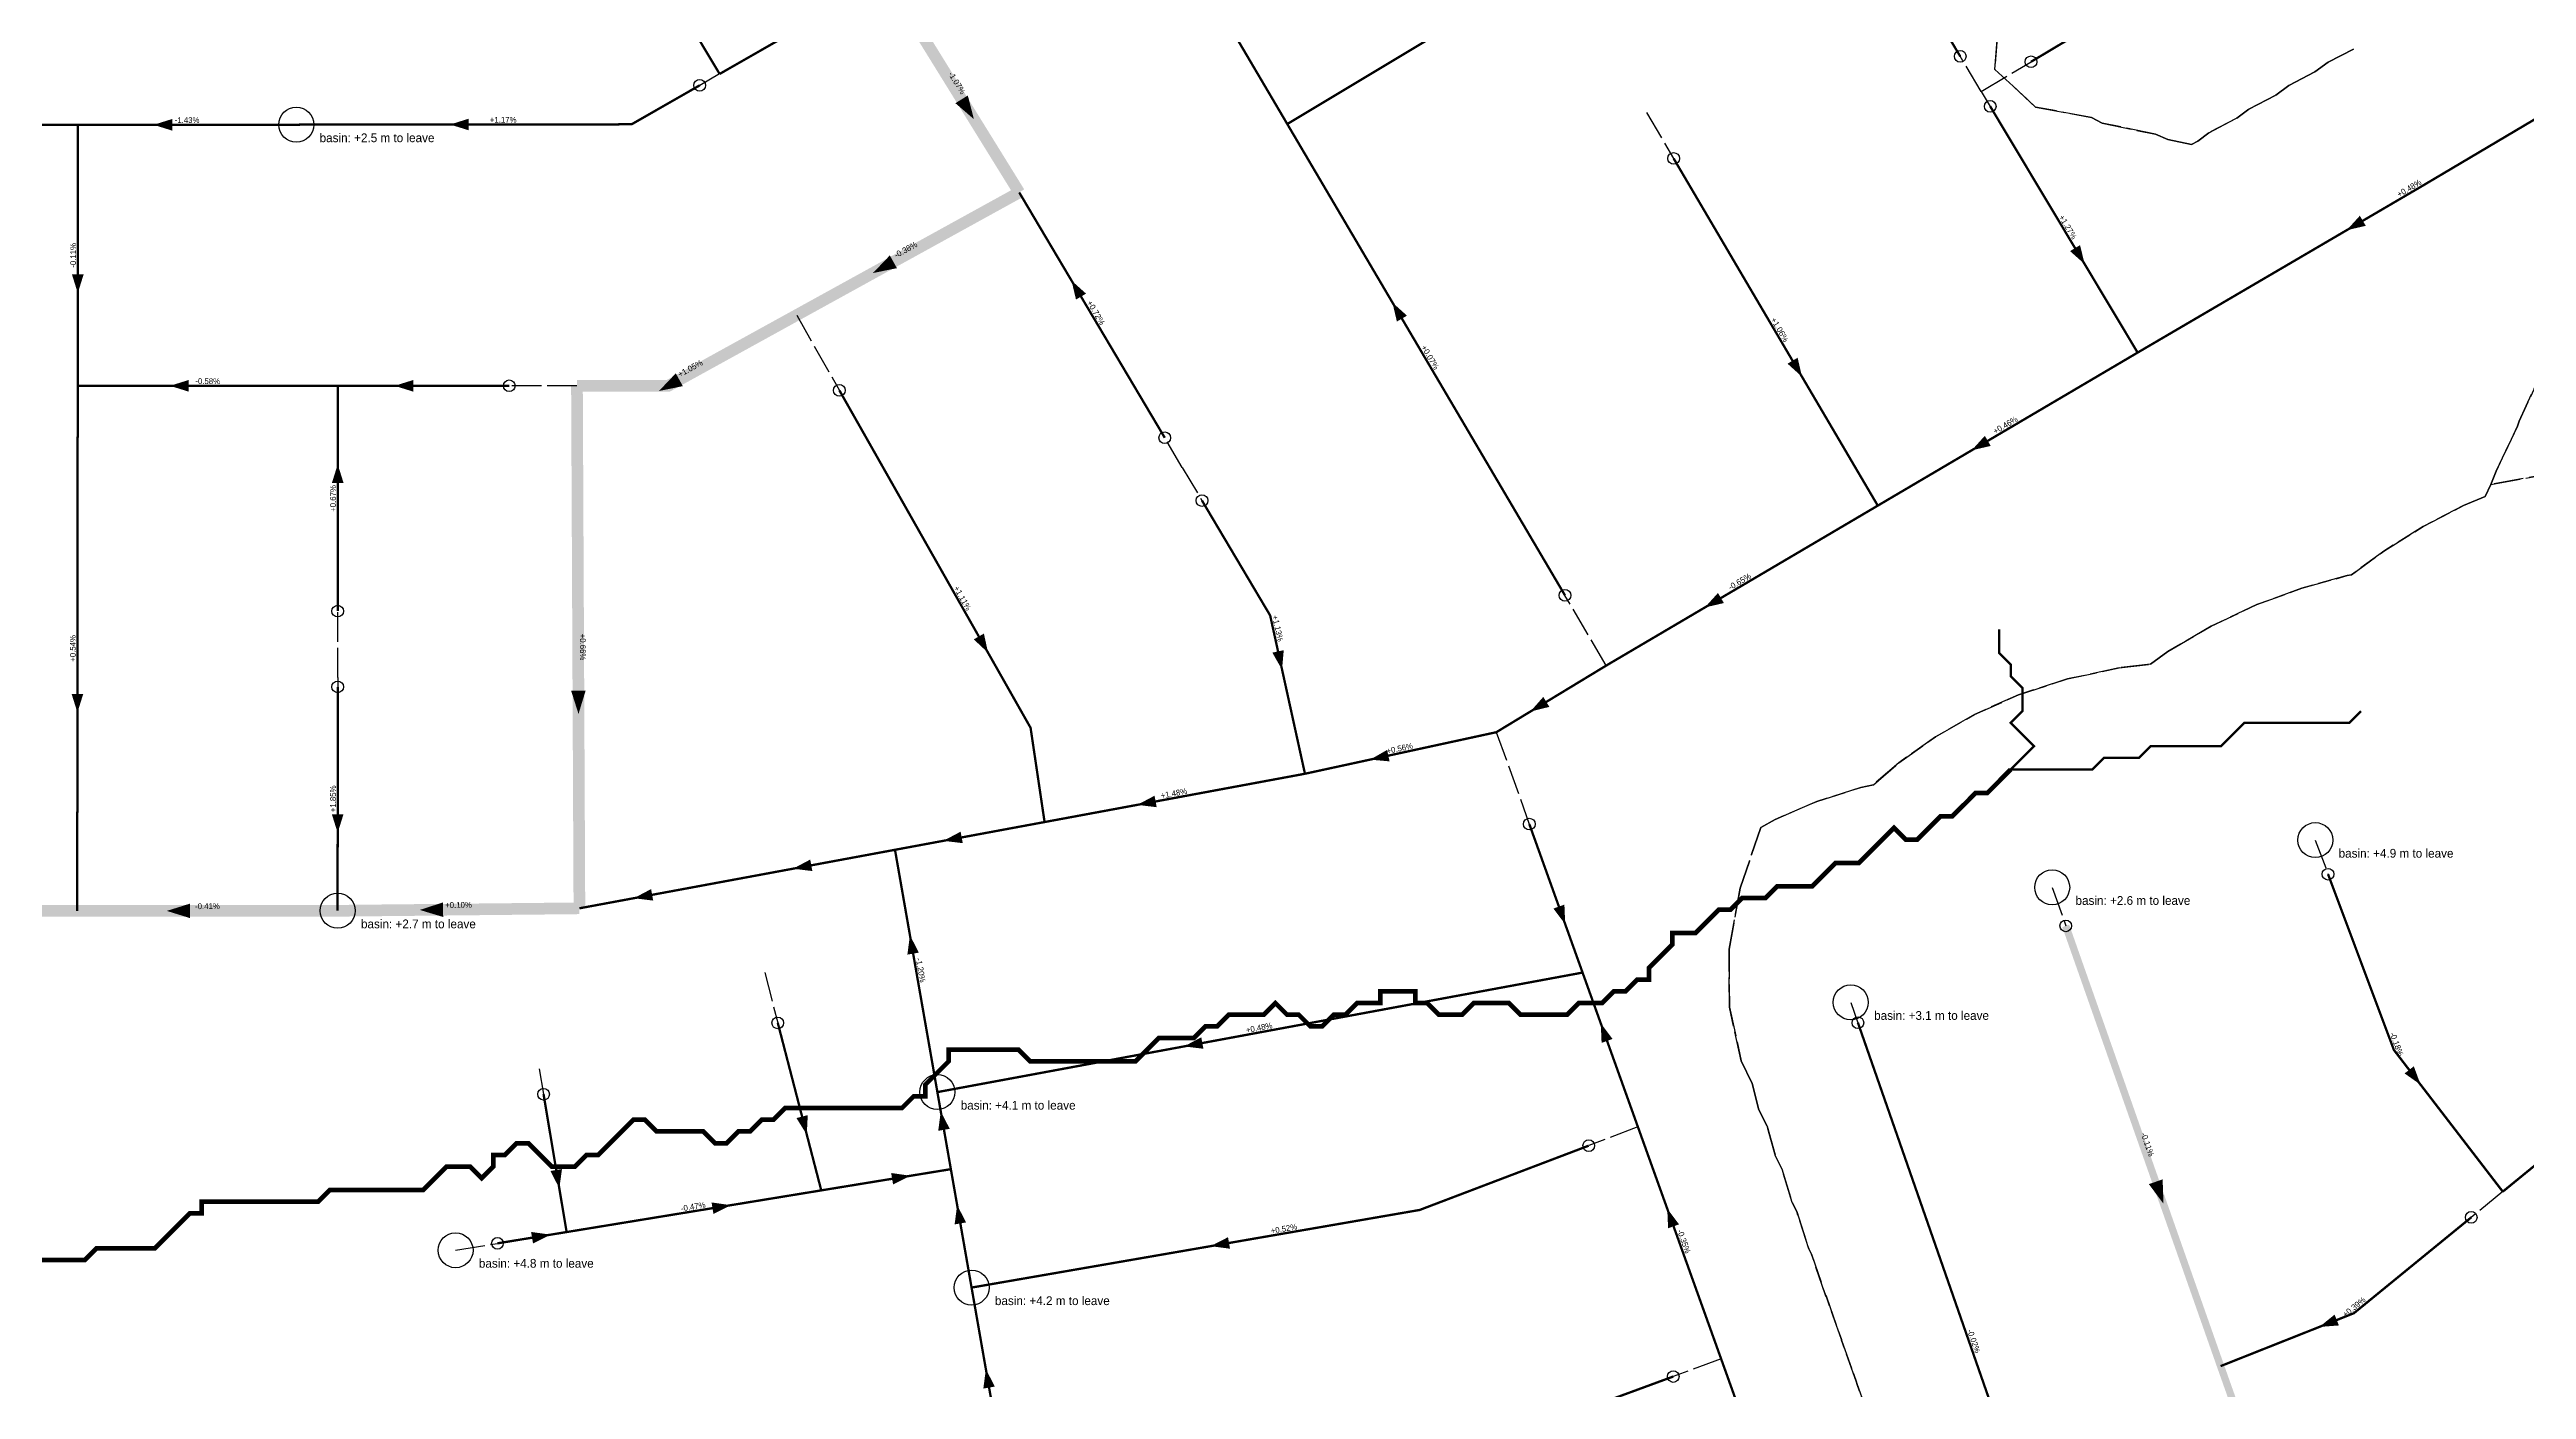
# Model space of a CAD drawing. Header units: metres. Extents: x 442821 to 452274, y 2561971 to 2571293.
# Drawn here: x 444891 to 445740, y 2565275 to 2565735 of the extents above; entities that cross this region are included whole.
import ezdxf
from ezdxf.enums import TextEntityAlignment as Align

# ---------------------------------------------------------------- set-up
doc = ezdxf.new("R2010")
doc.units = ezdxf.units.M
doc.header["$LTSCALE"] = 8
doc.linetypes.add('DASHDOT', pattern=[3.556, 2.54, -0.508, 0, -0.508])
doc.linetypes.add('DASHED', pattern=[1.524, 1.27, -0.254])
for name, color, linetype in [('A_ARROWS', 7, 'Continuous'), ('A_BASINS', 1, 'Continuous'), ('A_BRANCH', 7, 'Continuous'), ('A_CATCHMENTS', 7, 'Continuous'), ('A_GRADIENT', 8, 'Continuous'), ('A_HEAD_GAP', 8, 'Continuous'), ('A_HEADS', 8, 'Continuous'), ('A_LATERAL', 7, 'Continuous'), ('A_STREAMS', 5, 'Continuous'), ('A_SUBMAIN', 7, 'Continuous')]:
    doc.layers.add(name, color=color, linetype=linetype)

msp = doc.modelspace()

# ---------------------------------------------------------------- linework, layer by layer
at = {"layer": 'A_ARROWS', "color": 1}
for points in [[(445207.92, 2565710.68), (445201.58, 2565716.16), (445205.83, 2565718.8)], [(444926.77, 2565708.75), (444933.17, 2565710.75), (444933.17, 2565706.75)], [(445028.4, 2565708.85), (445034.8, 2565710.86), (445034.8, 2565706.86)], [(445678.42, 2565672.63), (445682.93, 2565677.59), (445684.95, 2565674.14)], [(445588.61, 2565661.01), (445583.61, 2565665.47), (445587.04, 2565667.53)], [(445173.31, 2565657.95), (445179.11, 2565664), (445181.53, 2565659.62)], [(444900.78, 2565651.07), (444898.79, 2565657.47), (444902.79, 2565657.46)], [(445241.37, 2565655.38), (445246.35, 2565650.9), (445242.91, 2565648.86)], [(445351.36, 2565647.85), (445356.34, 2565643.35), (445352.89, 2565641.32)], [(445491.75, 2565622.39), (445486.78, 2565626.89), (445490.23, 2565628.92)], [(444932.41, 2565619.3), (444938.81, 2565621.3), (444938.81, 2565617.3)], [(445009.39, 2565619.3), (445015.79, 2565621.3), (445015.79, 2565617.3)], [(445099.95, 2565617.52), (445105.75, 2565623.57), (445108.16, 2565619.19)], [(445549.89, 2565597.19), (445554.39, 2565602.16), (445556.42, 2565598.71)], [(444989.88, 2565592.41), (444991.88, 2565586.01), (444987.88, 2565586.01)], [(445458.44, 2565543.34), (445462.94, 2565548.31), (445464.97, 2565544.86)], [(445212.76, 2565527.83), (445207.87, 2565532.41), (445211.35, 2565534.39)], [(445313.53, 2565522.03), (445310.21, 2565527.85), (445314.11, 2565528.71)], [(444900.66, 2565507.32), (444898.66, 2565513.72), (444902.66, 2565513.72)], [(445072.4, 2565506.86), (445069.86, 2565514.85), (445074.86, 2565514.87)], [(445398.63, 2565507.66), (445403.07, 2565512.69), (445405.14, 2565509.27)], [(445343.71, 2565491.19), (445349.54, 2565494.51), (445350.39, 2565490.6)], [(444989.86, 2565466.09), (444987.86, 2565472.49), (444991.86, 2565472.49)], [(445263.9, 2565475.69), (445269.83, 2565478.82), (445270.56, 2565474.89)], [(445197.44, 2565463.37), (445203.37, 2565466.5), (445204.1, 2565462.57)], [(445145.9, 2565453.81), (445151.82, 2565456.94), (445152.55, 2565453.01)], [(445091.35, 2565443.69), (445097.28, 2565446.83), (445098, 2565442.89)], [(444931.3, 2565439.35), (444939.3, 2565441.86), (444939.3, 2565436.86)], [(445018, 2565439.68), (445025.97, 2565442.26), (445026.02, 2565437.26)], [(445410.58, 2565434.8), (445406.53, 2565440.15), (445410.3, 2565441.5)], [(445185.99, 2565431.02), (445189.06, 2565425.06), (445185.12, 2565424.37)], [(445279.92, 2565392.91), (445285.85, 2565396.04), (445286.58, 2565392.11)], [(445422.77, 2565400.82), (445426.81, 2565395.47), (445423.05, 2565394.12)], [(445150.64, 2565362.65), (445147.1, 2565368.35), (445150.97, 2565369.35)], [(445196.56, 2565370.63), (445199.63, 2565364.67), (445195.69, 2565363.98)], [(445065.83, 2565344.24), (445062.8, 2565350.22), (445066.74, 2565350.88)], [(445186.2, 2565348.57), (445180.21, 2565345.57), (445179.56, 2565349.52)], [(445124.64, 2565338.5), (445118.64, 2565335.5), (445118, 2565339.44)], [(445202.17, 2565338.55), (445205.25, 2565332.59), (445201.31, 2565331.9)], [(445445.56, 2565337.28), (445449.6, 2565331.93), (445445.84, 2565330.58)], [(445062.8, 2565328.39), (445056.8, 2565325.38), (445056.16, 2565329.33)], [(445289.05, 2565324.45), (445295.01, 2565327.52), (445295.69, 2565323.58)], [(445212.02, 2565282.3), (445215.09, 2565276.34), (445211.15, 2565275.65)]]:
    msp.add_solid(points, dxfattribs=at)
at = {"layer": 'A_ARROWS', "color": 2}
for points in [[(445703.75, 2565379.79), (445698.26, 2565383.65), (445701.43, 2565386.09)], [(445615.63, 2565338.98), (445610.62, 2565345.7), (445615.34, 2565347.36)], [(445669.07, 2565296.78), (445674.28, 2565301), (445675.75, 2565297.28)]]:
    msp.add_solid(points, dxfattribs=at)
at = {"layer": 'A_BASINS', "color": 1}
for centre in [(444975.67, 2565708.8), (445667.66, 2565463.6), (444989.85, 2565439.39), (445577.48, 2565447.42), (445508.46, 2565408.01), (445195.4, 2565377.25), (445030.25, 2565323.07), (445207.12, 2565310.26)]:
    msp.add_circle(centre, 6, dxfattribs=at)
at = {"layer": 'A_BRANCH', "color": 3, "const_width": 0.8}
msp.add_lwpolyline([(445570.23, 2565730.35), (445638.68, 2565771.19)], dxfattribs=at)
at = {"layer": 'A_BRANCH', "color": 1, "linetype": 'DASHED', "const_width": 0.8}
for points in [[(445794.24, 2565741.07), (445704.29, 2565687.78), (445606.77, 2565630.69)], [(444834.25, 2565708.65), (444900.83, 2565708.72)], [(445410.5, 2565547.49), (445315.32, 2565709.02)], [(445506.64, 2565167), (445464.02, 2565285.81)], [(445447.62, 2565279.78), (445388.27, 2565257.95)]]:
    msp.add_lwpolyline(points, dxfattribs=at)
at = {"layer": 'A_BRANCH', "color": 1, "const_width": 0.8}
for points in [[(445113.94, 2565722.28), (445090.59, 2565708.92), (444975.67, 2565708.8)], [(445556.24, 2565715.07), (445606.77, 2565630.69)], [(444989.87, 2565542.08), (444989.89, 2565619.3)], [(445048.66, 2565619.3), (444989.89, 2565619.3)], [(445161.81, 2565617.75), (445227.34, 2565502.11), (445232.14, 2565469.8)], [(445286.09, 2565579.98), (445309.45, 2565540.61), (445321.38, 2565486.35)], [(445398.28, 2565469.09), (445416.53, 2565418.21)], [(445418.65, 2565358.9), (445360.69, 2565336.86), (445207.12, 2565310.26)]]:
    msp.add_lwpolyline(points, dxfattribs=at)
at = {"layer": 'A_BRANCH', "color": 2, "linetype": 'DASHED', "const_width": 0.8}
msp.add_lwpolyline([(445721.11, 2565334.32), (445680.88, 2565301.47), (445635.2, 2565283.34)], dxfattribs=at)
at = {"layer": 'A_CATCHMENTS', "color": 1, "linetype": 'DASHED'}
for points in [[(445559.71, 2565752.09), (445557.82, 2565727.67), (445571.82, 2565714.85), (445590.93, 2565711.22), (445594.56, 2565709.36), (445612.91, 2565705.5), (445617.13, 2565703.77), (445625.19, 2565702.01), (445627.36, 2565703.17), (445631.17, 2565706), (445640.75, 2565711.06), (445644.89, 2565714.12), (445654.13, 2565718.96), (445658.61, 2565722.23), (445667.51, 2565726.86), (445672.09, 2565730.18), (445680.71, 2565734.68)], [(445745.64, 2565624.73), (445737.58, 2565607.16), (445737, 2565605.52), (445729.6, 2565590.03), (445727.86, 2565585.48), (445725.86, 2565581.38), (445718.5, 2565578.25), (445704.68, 2565571.08), (445691.47, 2565562.89), (445680.08, 2565554.55), (445678.53, 2565554.24), (445663.04, 2565549.94), (445647.64, 2565544.32), (445631.99, 2565536.94), (445617.15, 2565528.2), (445611.17, 2565523.9), (445600.43, 2565522.64), (445582.69, 2565518.83), (445565.9, 2565513.38), (445550.91, 2565506.68), (445537.51, 2565499.03), (445524.88, 2565490.08), (445516.22, 2565482.59), (445511.93, 2565481.67), (445496.85, 2565476.88), (445482.58, 2565470.71), (445477.61, 2565467.93), (445470.55, 2565447.16), (445466.75, 2565426.27), (445466.85, 2565406.41), (445470.92, 2565387.97), (445474.62, 2565380.17), (445476.97, 2565371.21), (445479.76, 2565365.57), (445482.63, 2565355.3), (445484.87, 2565350.96), (445488.32, 2565339.39), (445489.96, 2565336.34), (445494.03, 2565323.5), (445495.03, 2565321.71), (445499.77, 2565307.61), (445500.08, 2565307.08), (445505.26, 2565292.49), (445505.3, 2565292.24), (445510.45, 2565277.9), (445510.54, 2565277.36), (445515.63, 2565263.32)]]:
    msp.add_lwpolyline(points, dxfattribs=at)
at = {"layer": 'A_CATCHMENTS', "color": 3, "linetype": 'DASHED'}
for points in [[(445680.71, 2565734.68), (445672.09, 2565730.18), (445667.51, 2565726.86), (445658.61, 2565722.23), (445654.13, 2565718.96), (445644.89, 2565714.12), (445640.75, 2565711.06), (445631.17, 2565706), (445627.36, 2565703.17), (445625.19, 2565702.01), (445617.13, 2565703.77), (445612.91, 2565705.5), (445594.56, 2565709.36), (445590.93, 2565711.22), (445571.82, 2565714.85), (445557.82, 2565727.67), (445559.71, 2565752.09)], [(445834.88, 2565605.16), (445727.86, 2565585.48), (445729.6, 2565590.03), (445737, 2565605.52), (445737.58, 2565607.16), (445745.64, 2565624.73)]]:
    msp.add_lwpolyline(points, dxfattribs=at)
at = {"layer": 'A_CATCHMENTS', "color": 2, "linetype": 'DASHED'}
msp.add_lwpolyline([(445515.63, 2565263.32), (445510.54, 2565277.36), (445510.45, 2565277.9), (445505.3, 2565292.24), (445505.26, 2565292.49), (445500.08, 2565307.08), (445499.77, 2565307.61), (445495.03, 2565321.71), (445494.03, 2565323.5), (445489.96, 2565336.34), (445488.32, 2565339.39), (445484.87, 2565350.96), (445482.63, 2565355.3), (445479.76, 2565365.57), (445476.97, 2565371.21), (445474.62, 2565380.17), (445470.92, 2565387.97), (445466.85, 2565406.41), (445466.75, 2565426.27), (445470.55, 2565447.16), (445477.61, 2565467.93), (445482.58, 2565470.71), (445496.85, 2565476.88), (445511.93, 2565481.67), (445516.22, 2565482.59), (445524.88, 2565490.08), (445537.51, 2565499.03), (445550.91, 2565506.68), (445565.9, 2565513.38), (445582.69, 2565518.83), (445600.43, 2565522.64), (445611.17, 2565523.9), (445617.15, 2565528.2), (445631.99, 2565536.94), (445647.64, 2565544.32), (445663.04, 2565549.94), (445678.53, 2565554.24), (445680.08, 2565554.55), (445691.47, 2565562.89), (445704.68, 2565571.08), (445718.5, 2565578.25), (445725.86, 2565581.38), (445727.86, 2565585.48), (445834.88, 2565605.16)], dxfattribs=at)
at = {"layer": 'A_HEAD_GAP', "color": 8, "linetype": 'DASHED'}
for points in [[(445120.76, 2565726.18), (445113.94, 2565722.28)], [(445553.18, 2565720.18), (445545.96, 2565732.23)], [(445553.18, 2565720.18), (445570.23, 2565730.35)], [(445553.18, 2565720.18), (445556.24, 2565715.07)], [(445438.46, 2565713), (445447.74, 2565697.22)], [(445147.18, 2565643.55), (445161.81, 2565617.75)], [(445071.87, 2565619.3), (445048.66, 2565619.3)], [(445279.35, 2565591.34), (445273.34, 2565601.49)], [(445279.35, 2565591.34), (445286.09, 2565579.98)], [(445424.67, 2565523.45), (445410.5, 2565547.49)], [(444989.87, 2565519.35), (444989.87, 2565542.08)], [(444989.87, 2565519.35), (444989.87, 2565516.14)], [(445386.97, 2565500.59), (445398.28, 2565469.09)], [(445667.66, 2565463.6), (445672.03, 2565451.93)], [(445577.48, 2565447.42), (445582.13, 2565434.23)], [(445136.21, 2565418.26), (445140.7, 2565400.96)], [(445508.46, 2565408.01), (445510.9, 2565401.02)], [(445058.97, 2565385.2), (445060.42, 2565376.52)], [(445435.5, 2565365.31), (445418.65, 2565358.9)], [(445731.92, 2565343.14), (445721.11, 2565334.32)], [(445030.25, 2565323.07), (445044.63, 2565325.42)], [(445464.02, 2565285.81), (445447.62, 2565279.78)]]:
    msp.add_lwpolyline(points, dxfattribs=at)
at = {"layer": 'A_HEADS', "color": 1}
for centre in [(445545.96, 2565732.23), (445113.94, 2565722.28), (445556.24, 2565715.07), (445447.74, 2565697.22), (445048.66, 2565619.3), (445161.81, 2565617.75), (445273.34, 2565601.49), (445286.09, 2565579.98), (445410.5, 2565547.49), (444989.87, 2565542.08), (444989.87, 2565516.14), (445398.28, 2565469.09), (445140.7, 2565400.96), (445060.42, 2565376.52), (445418.65, 2565358.9), (445044.63, 2565325.42), (445447.62, 2565279.78)]:
    msp.add_circle(centre, 2, dxfattribs=at)
at = {"layer": 'A_HEADS', "color": 3}
msp.add_circle((445570.23, 2565730.35), 2, dxfattribs=at)
at = {"layer": 'A_HEADS', "color": 2}
for centre in [(445672.03, 2565451.93), (445582.13, 2565434.23), (445510.9, 2565401.02), (445721.11, 2565334.32)]:
    msp.add_circle(centre, 2, dxfattribs=at)
at = {"layer": 'A_LATERAL', "color": 1, "const_width": 0.8}
for points in [[(445495.33, 2565816.99), (445315.32, 2565709.02)], [(445315.32, 2565709.02), (445258.7, 2565805.11)], [(445120.76, 2565726.18), (445178.04, 2565758.95)], [(445447.74, 2565697.22), (445517.71, 2565578.24)], [(445273.34, 2565601.49), (445223.45, 2565685.58)], [(444900.76, 2565619.3), (444900.6, 2565439.33)], [(445424.67, 2565523.45), (445386.97, 2565500.59)], [(444989.87, 2565516.14), (444989.85, 2565439.39)], [(445386.97, 2565500.59), (445321.38, 2565486.35)], [(445321.38, 2565486.35), (445232.14, 2565469.8)], [(445232.14, 2565469.8), (445180.87, 2565460.29)], [(445129.14, 2565450.7), (445091.26, 2565443.68), (445072.71, 2565440.24)], [(445140.7, 2565400.96), (445155.6, 2565343.57)], [(445200.02, 2565350.84), (445195.4, 2565377.25)], [(445221.09, 2565230.5), (445207.12, 2565310.26)]]:
    msp.add_lwpolyline(points, dxfattribs=at)
at = {"layer": 'A_LATERAL', "color": 1, "linetype": 'DASHDOT', "const_width": 0.8}
for points in [[(445020.98, 2565791.66), (445081.43, 2565791.97), (445120.76, 2565726.18)], [(445545.96, 2565732.23), (445525.47, 2565766.45)], [(444975.67, 2565708.8), (444900.83, 2565708.72)], [(444989.89, 2565619.3), (444900.76, 2565619.3)], [(445517.71, 2565578.24), (445424.67, 2565523.45)], [(445180.87, 2565460.29), (445129.14, 2565450.7)], [(445195.4, 2565377.25), (445180.87, 2565460.29)], [(445464.02, 2565285.81), (445435.5, 2565365.31)], [(445068.33, 2565329.29), (445155.6, 2565343.57)], [(445155.6, 2565343.57), (445200.02, 2565350.84)], [(445207.12, 2565310.26), (445200.02, 2565350.84)], [(445044.63, 2565325.42), (445068.33, 2565329.29)]]:
    msp.add_lwpolyline(points, dxfattribs=at)
at = {"layer": 'A_LATERAL', "color": 1, "linetype": 'DASHED', "const_width": 0.8}
for points in [[(444900.83, 2565708.72), (444900.76, 2565619.3)], [(445606.77, 2565630.69), (445517.71, 2565578.24)], [(445416.53, 2565418.21), (445195.4, 2565377.25)], [(445435.5, 2565365.31), (445416.53, 2565418.21)], [(445060.42, 2565376.52), (445068.33, 2565329.29)]]:
    msp.add_lwpolyline(points, dxfattribs=at)
at = {"layer": 'A_LATERAL', "color": 2, "linetype": 'DASHDOT', "const_width": 0.8}
for points in [[(445672.03, 2565451.93), (445694.59, 2565391.71), (445731.92, 2565343.14)], [(445731.92, 2565343.14), (445789.77, 2565390.39)]]:
    msp.add_lwpolyline(points, dxfattribs=at)
at = {"layer": 'A_LATERAL', "color": 2, "linetype": 'DASHED', "const_width": 0.8}
msp.add_lwpolyline([(445510.9, 2565401.02), (445587.34, 2565181.75)], dxfattribs=at)
at = {"layer": 'A_STREAMS', "color": 5}
for points, const_width in [([(445559.28, 2565535.81), (445559.28, 2565531.81), (445559.28, 2565527.81), (445563.28, 2565523.81), (445563.28, 2565519.81), (445567.28, 2565515.81), (445567.28, 2565511.8), (445567.28, 2565507.8), (445563.28, 2565503.8), (445567.28, 2565499.8), (445571.28, 2565495.8), (445567.28, 2565491.8), (445563.28, 2565487.8)], 0.8), ([(445683.29, 2565507.8), (445679.29, 2565503.8), (445675.29, 2565503.8), (445671.29, 2565503.8), (445667.29, 2565503.8), (445663.29, 2565503.8), (445659.29, 2565503.8), (445655.29, 2565503.8), (445651.29, 2565503.8), (445647.29, 2565503.8), (445643.29, 2565503.8), (445639.29, 2565499.8), (445635.29, 2565495.8), (445631.29, 2565495.8), (445627.29, 2565495.8), (445623.29, 2565495.8), (445619.29, 2565495.8), (445615.28, 2565495.8), (445611.28, 2565495.8), (445607.28, 2565491.8), (445603.28, 2565491.8), (445599.28, 2565491.8), (445595.28, 2565491.8), (445591.28, 2565487.8), (445587.28, 2565487.8), (445583.28, 2565487.8), (445579.28, 2565487.8), (445575.28, 2565487.8), (445571.28, 2565487.8), (445567.28, 2565487.8), (445563.28, 2565487.8)], 0.8), ([(445563.28, 2565487.8), (445559.28, 2565483.79), (445555.28, 2565479.79), (445551.28, 2565479.79), (445547.28, 2565475.79), (445543.27, 2565471.79), (445539.27, 2565471.79), (445535.27, 2565467.79), (445531.27, 2565463.79), (445527.27, 2565463.79), (445523.27, 2565467.79), (445519.27, 2565463.79), (445515.27, 2565459.79), (445511.27, 2565455.78), (445507.27, 2565455.78), (445503.27, 2565455.78), (445499.27, 2565451.78), (445495.27, 2565447.78), (445491.27, 2565447.78), (445487.27, 2565447.78), (445483.27, 2565447.78), (445479.27, 2565443.78), (445475.27, 2565443.78), (445471.26, 2565443.78), (445467.26, 2565439.78), (445463.26, 2565439.78), (445459.26, 2565435.78), (445455.26, 2565431.78), (445451.26, 2565431.78), (445447.26, 2565431.78), (445447.26, 2565427.78), (445443.26, 2565423.77), (445439.26, 2565419.77), (445439.26, 2565415.77), (445435.26, 2565415.77), (445431.26, 2565411.77), (445427.26, 2565411.77), (445423.26, 2565407.77), (445419.26, 2565407.77), (445415.26, 2565407.77), (445411.26, 2565403.77), (445407.26, 2565403.77), (445403.26, 2565403.77), (445399.25, 2565403.77), (445395.25, 2565403.77), (445391.25, 2565407.77), (445387.25, 2565407.77), (445383.25, 2565407.77), (445379.25, 2565407.77), (445375.25, 2565403.77), (445371.25, 2565403.77), (445367.25, 2565403.77), (445363.25, 2565407.77), (445359.25, 2565407.77), (445359.25, 2565411.77), (445355.25, 2565411.77), (445351.25, 2565411.77), (445347.25, 2565411.77), (445347.25, 2565407.77), (445343.25, 2565407.77), (445339.25, 2565407.77), (445335.25, 2565403.77), (445331.25, 2565403.77), (445327.25, 2565399.77), (445323.24, 2565399.77), (445319.24, 2565403.77), (445315.24, 2565403.77), (445311.24, 2565407.77), (445307.24, 2565403.77), (445303.24, 2565403.77), (445299.24, 2565403.77), (445295.24, 2565403.77), (445291.24, 2565399.77), (445287.24, 2565399.77), (445283.24, 2565395.76), (445279.24, 2565395.76), (445275.24, 2565395.76), (445271.24, 2565395.76), (445267.24, 2565391.76), (445263.24, 2565387.76), (445259.24, 2565387.76), (445255.24, 2565387.76), (445251.23, 2565387.76), (445247.23, 2565387.76), (445243.23, 2565387.76), (445239.23, 2565387.76), (445235.23, 2565387.76), (445231.23, 2565387.76), (445227.23, 2565387.76), (445223.23, 2565391.76), (445219.23, 2565391.76), (445215.23, 2565391.76), (445211.23, 2565391.76), (445207.23, 2565391.76), (445203.23, 2565391.76), (445199.23, 2565391.76), (445199.23, 2565387.76), (445195.23, 2565383.76), (445191.23, 2565379.76), (445191.23, 2565375.76), (445187.23, 2565375.76), (445183.23, 2565371.76), (445179.22, 2565371.76), (445175.22, 2565371.76), (445171.22, 2565371.76), (445167.22, 2565371.76), (445163.22, 2565371.76), (445159.22, 2565371.76), (445155.22, 2565371.76), (445151.22, 2565371.76), (445147.22, 2565371.76), (445143.22, 2565371.76), (445139.22, 2565367.75), (445135.22, 2565367.75), (445131.22, 2565363.75), (445127.22, 2565363.75), (445123.22, 2565359.75), (445119.22, 2565359.75), (445115.22, 2565363.75), (445111.22, 2565363.75), (445107.21, 2565363.75), (445103.21, 2565363.75), (445099.21, 2565363.75), (445095.21, 2565367.75), (445091.21, 2565367.75), (445087.21, 2565363.75), (445083.21, 2565359.75), (445079.21, 2565355.75), (445075.21, 2565355.75), (445071.21, 2565351.75), (445067.21, 2565351.75), (445063.21, 2565351.75), (445059.21, 2565355.75), (445055.21, 2565359.75), (445051.21, 2565359.75), (445047.21, 2565355.75), (445043.21, 2565355.75), (445043.21, 2565351.75), (445039.21, 2565347.75), (445035.2, 2565351.75), (445031.2, 2565351.75), (445027.2, 2565351.75), (445023.2, 2565347.75), (445019.2, 2565343.75), (445015.2, 2565343.75), (445011.2, 2565343.75), (445007.2, 2565343.75), (445003.2, 2565343.75), (444999.2, 2565343.75), (444995.2, 2565343.75), (444991.2, 2565343.75), (444987.2, 2565343.75), (444983.2, 2565339.74), (444979.2, 2565339.74), (444975.2, 2565339.74), (444971.2, 2565339.74), (444967.2, 2565339.74), (444963.19, 2565339.74), (444959.19, 2565339.74), (444955.19, 2565339.74), (444951.19, 2565339.74), (444947.19, 2565339.74), (444943.19, 2565339.74), (444943.19, 2565335.74), (444939.19, 2565335.74), (444935.19, 2565331.74), (444931.19, 2565327.74), (444927.19, 2565323.74), (444923.19, 2565323.74), (444919.19, 2565323.74), (444915.19, 2565323.74), (444911.19, 2565323.74), (444907.19, 2565323.74), (444903.19, 2565319.74), (444899.19, 2565319.74), (444895.19, 2565319.74), (444891.18, 2565319.74), (444887.18, 2565319.74)], 1.6)]:
    msp.add_lwpolyline(points, dxfattribs=dict(at, const_width=const_width))
at = {"layer": 'A_SUBMAIN', "color": 2, "linetype": 'DASHDOT', "const_width": 2.5}
msp.add_lwpolyline([(445582.13, 2565434.23), (445635.2, 2565283.34)], dxfattribs=at)
at = {"layer": 'A_SUBMAIN', "color": 2, "const_width": 2.5}
msp.add_lwpolyline([(445635.2, 2565283.34), (445661.79, 2565208.47)], dxfattribs=at)
at = {"layer": 'A_TRUNK', "color": 1, "linetype": 'DASHDOT', "const_width": 4}
for points in [[(445178.04, 2565758.95), (445223.45, 2565685.58)], [(445223.45, 2565685.58), (445147.18, 2565643.55)], [(444989.85, 2565439.39), (444900.6, 2565439.33)]]:
    msp.add_lwpolyline(points, dxfattribs=at)
at = {"layer": 'A_TRUNK', "color": 1, "const_width": 4}
for points in [[(445147.18, 2565643.55), (445103.18, 2565619.3), (445071.87, 2565619.3)], [(445071.87, 2565619.3), (445072.71, 2565440.24)], [(444900.6, 2565439.33), (444868.2, 2565439.31)]]:
    msp.add_lwpolyline(points, dxfattribs=at)
at = {"layer": 'A_TRUNK', "color": 1, "linetype": 'DASHED', "const_width": 4}
msp.add_lwpolyline([(445072.71, 2565440.24), (444989.85, 2565439.39)], dxfattribs=at)

# ---------------------------------------------------------------- texts
at = {"layer": 'A_BASINS', "color": 1}
for s, p in [('basin: +2.5 m to leave', (444983.67, 2565702.8)), ('basin: +4.9 m to leave', (445675.66, 2565457.6)), ('basin: +2.6 m to leave', (445585.48, 2565441.42)), ('basin: +2.7 m to leave', (444997.85, 2565433.39)), ('basin: +3.1 m to leave', (445516.46, 2565402.01)), ('basin: +4.1 m to leave', (445203.4, 2565371.25)), ('basin: +4.8 m to leave', (445038.25, 2565317.07)), ('basin: +4.2 m to leave', (445215.12, 2565304.26))]:
    msp.add_text(s, height=3, dxfattribs=at).set_placement(p)
at = {"layer": 'A_GRADIENT', "color": 1}
for s, rotation, p in [('-1.07%', -58.24493, (445200.75, 2565722.27)), ('-1.43%', 0.06028, (444938.25, 2565708.76)), ('+1.17%', 0.06028, (445046.58, 2565708.87)), ('+0.48%', 30.3449, (445700.64, 2565685.64)), ('+1.27%', -59.08519, (445581.5, 2565672.88)), ('-0.11%', 89.95076, (444900.79, 2565664.01)), ('-0.38%', 28.85863, (445185.32, 2565664.56)), ('+0.72%', 300.67668, (445248.39, 2565643.53)), ('+1.06%', -59.53965, (445482.72, 2565637.73)), ('+0.07%', 300.51045, (445362.91, 2565628.25)), ('+1.05%', 28.85863, (445111.47, 2565623.87)), ('-0.58%', 360, (444945.32, 2565619.3)), ('+0.46%', 30.49463, (445562.24, 2565604.46)), ('+0.67%', 89.99002, (444989.88, 2565580.69)), ('+1.11%', -60.45965, (445202.63, 2565545.72)), ('-0.65%', 30.49463, (445471.19, 2565550.84)), ('+1.13%', -77.602, (445310.5, 2565535.83)), ('+0.54%', 89.95076, (444900.68, 2565529.31)), ('+0.66%', -89.73231, (445072.29, 2565529.77)), ('+0.56%', 12.25321, (445354.18, 2565493.47)), ('+1.85%', 89.99002, (444989.86, 2565477.76)), ('+1.48%', 10.5045, (445276.76, 2565478.07)), ('-0.41%', 0.03764, (444945.23, 2565439.36)), ('+0.10%', 0.58561, (445031.28, 2565439.81)), ('-1.20%', 279.9274, (445188.13, 2565418.77)), ('+0.48%', 10.49253, (445305.96, 2565397.73)), ('-0.47%', 9.28991, (445111.96, 2565336.43)), ('+0.52%', 9.82801, (445314.45, 2565328.85)), ('-0.35%', 289.73445, (445449.76, 2565325.56))]:
    msp.add_text(s, height=2, rotation=rotation, dxfattribs=at).set_placement(p, align=Align.BOTTOM_CENTER)
at = {"layer": 'A_GRADIENT', "color": 2}
for s, rotation, p in [('-0.18%', -69.46823, (445694.05, 2565393.14)), ('-0.11%', -70.61911, (445608.66, 2565358.79)), ('+0.39%', 39.23614, (445681.96, 2565302.35)), ('-0.02%', -70.77888, (445549.12, 2565291.39))]:
    msp.add_text(s, height=2, rotation=rotation, dxfattribs=at).set_placement(p, align=Align.BOTTOM_CENTER)

doc.saveas('drawing.dxf')
